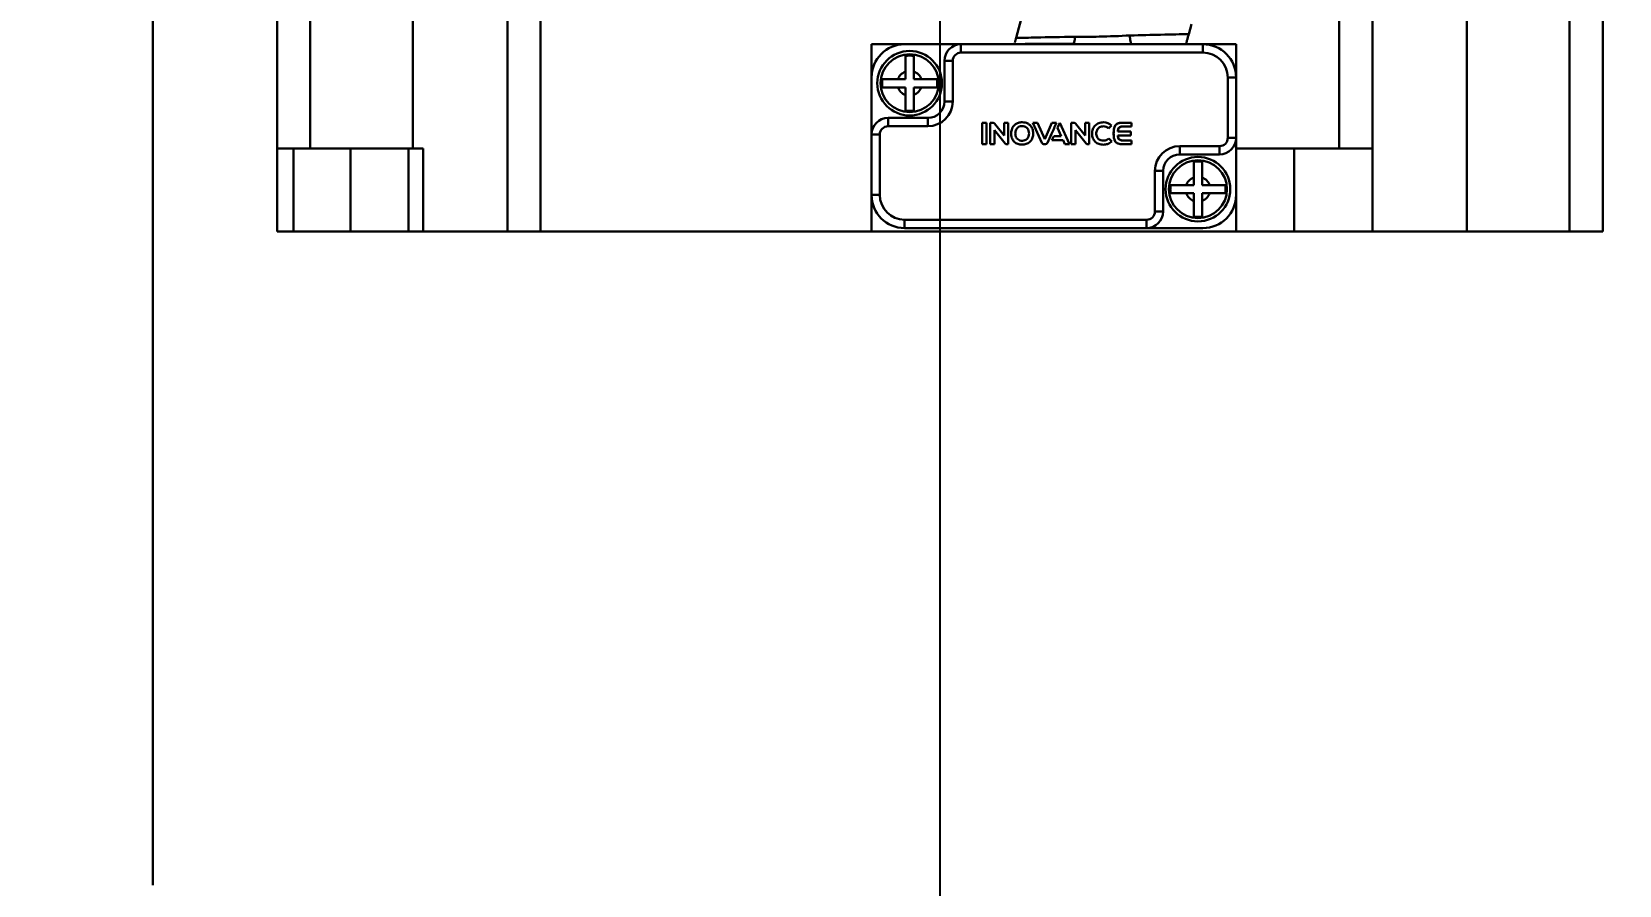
# Model space of a CAD drawing. Header units: millimetres. Extents: x -2601 to 21461, y 11492 to 21077.
# Drawn here: x 8073.8 to 8169.6, y 14957.5 to 15009.1 of the extents above; entities that cross this region are included whole.
import ezdxf

# ---------------------------------------------------------------- set-up
doc = ezdxf.new("R2010")
doc.units = ezdxf.units.MM
doc.header["$PDSIZE"] = -1
doc.styles.get("Standard").update_dxf_attribs({"font": ''})
doc.styles.get('Standard').set_extended_font_data('HYSWLongFangSong')
doc.dimstyles.new('ISO-25', dxfattribs={"dimscale": 25, "dimtxt": 3.5, "dimasz": 1.6, "dimexe": 1.25, "dimexo": 0.625, "dimtad": 1, "dimdec": 0, "dimzin": 9, "dimdsep": 46, "dimtxsty": 'Standard', "dimcen": 2.5, "dimadec": 0, "dimazin": 2, "dimtfac": 1, "dimtdec": 0, "dimtofl": 0, "dimtmove": 0, "dimatfit": 3, "dimfxl": 1, "dimarcsym": 0})

# ---------------------------------------------------------------- blocks, each defined once
blk = doc.blocks.new('*D19')
at = {"color": 0, "lineweight": -2}
for p, q in [((8128.608, 15343.901), (8128.608, 14572.923)), ((7775.141, 15052.622), (7775.141, 14572.923)), ((7815.141, 14604.173), (8088.608, 14604.173))]:
    blk.add_line(p, q, dxfattribs=at)
at = {"color": 0}
for points in [[(7815.141, 14610.84), (7815.141, 14597.506), (7775.141, 14604.173)], [(8088.608, 14610.84), (8088.608, 14597.506), (8128.608, 14604.173)]]:
    blk.add_solid(points, dxfattribs=at)
at = {"layer": 'Defpoints', "color": 0}
for p in [(8128.608, 15359.526), (7775.141, 15068.247), (8128.608, 14604.173)]:
    blk.add_point(p, dxfattribs=at)
at = {"color": 0, "insert": (7951.874, 14663.548), "char_height": 87.5, "attachment_point": 5}
blk.add_mtext('353', dxfattribs=at)
blk = doc.blocks.new('*D20')
at = {"color": 0, "lineweight": -2}
for p, q in [((8128.608, 15343.901), (8128.608, 14298.559)), ((7561.107, 14467.29), (7561.107, 14298.559)), ((7601.107, 14329.809), (8088.608, 14329.809))]:
    blk.add_line(p, q, dxfattribs=at)
at = {"color": 0}
for points in [[(7601.107, 14336.476), (7601.107, 14323.143), (7561.107, 14329.809)], [(8088.608, 14336.476), (8088.608, 14323.143), (8128.608, 14329.809)]]:
    blk.add_solid(points, dxfattribs=at)
at = {"layer": 'Defpoints', "color": 0}
for p in [(8128.608, 15359.526), (7561.107, 14482.915), (8128.608, 14329.809)]:
    blk.add_point(p, dxfattribs=at)
at = {"color": 0, "insert": (7844.857, 14389.184), "char_height": 87.5, "attachment_point": 5}
blk.add_mtext('568', dxfattribs=at)
blk = doc.blocks.new('*D21')
at = {"color": 0, "lineweight": -2}
for p, q in [((8128.608, 15343.901), (8128.608, 14457.045)), ((7716.929, 15275.614), (7716.929, 14457.045)), ((8088.608, 14488.295), (7756.929, 14488.295))]:
    blk.add_line(p, q, dxfattribs=at)
at = {"color": 0}
for points in [[(7756.929, 14494.962), (7756.929, 14481.628), (7716.929, 14488.295)], [(8088.608, 14494.962), (8088.608, 14481.628), (8128.608, 14488.295)]]:
    blk.add_solid(points, dxfattribs=at)
at = {"layer": 'Defpoints', "color": 0}
for p in [(8128.608, 15359.526), (7716.929, 15291.239), (7716.929, 14488.295)]:
    blk.add_point(p, dxfattribs=at)
at = {"color": 0, "insert": (7922.768, 14547.67), "char_height": 87.5, "attachment_point": 5}
blk.add_mtext('412', dxfattribs=at)
blk = doc.blocks.new('*D22')
at = {"color": 0, "lineweight": -2}
for p, q in [((8128.608, 15343.901), (8128.608, 14146.744)), ((6714.113, 15084.018), (6714.113, 14146.744)), ((8088.608, 14177.994), (6754.113, 14177.994))]:
    blk.add_line(p, q, dxfattribs=at)
at = {"color": 0}
for points in [[(6754.113, 14184.661), (6754.113, 14171.327), (6714.113, 14177.994)], [(8088.608, 14184.661), (8088.608, 14171.327), (8128.608, 14177.994)]]:
    blk.add_solid(points, dxfattribs=at)
at = {"layer": 'Defpoints', "color": 0}
for p in [(8128.608, 15359.526), (6714.113, 15099.643), (6714.113, 14177.994)]:
    blk.add_point(p, dxfattribs=at)
at = {"color": 0, "insert": (7421.36, 14237.369), "char_height": 87.5, "attachment_point": 5}
blk.add_mtext('1423', dxfattribs=at)
blk = doc.blocks.new('*D27')
at = {"color": 0, "lineweight": -2}
for p, q in [((8144.233, 15359.526), (8786.736, 15359.526)), ((8755.486, 15319.526), (8755.486, 14835.026)), ((8360.732, 14795.026), (8786.736, 14795.026))]:
    blk.add_line(p, q, dxfattribs=at)
at = {"color": 0}
for points in [[(8748.82, 15319.526), (8762.153, 15319.526), (8755.486, 15359.526)], [(8748.82, 14835.026), (8762.153, 14835.026), (8755.486, 14795.026)]]:
    blk.add_solid(points, dxfattribs=at)
at = {"layer": 'Defpoints', "color": 0}
for p in [(8128.608, 15359.526), (8345.107, 14795.026), (8755.486, 14795.026)]:
    blk.add_point(p, dxfattribs=at)
at = {"color": 0, "insert": (8696.111, 15077.276), "char_height": 87.5, "attachment_point": 5, "rotation": 90}
blk.add_mtext('564', dxfattribs=at)

msp = doc.modelspace()

# ---------------------------------------------------------------- linework, layer by layer
at = {"color": 161, "lineweight": 30, "true_color": 0x67adff}
for p, q in [((8081.108, 15022.526), (8081.108, 14957.526)), ((8088.608, 15002.026), (8088.608, 15016.026)), ((8090.608, 15016.026), (8090.608, 15002.026)), ((8096.807, 15002.026), (8096.807, 15016.026)), ((8102.508, 14997.026), (8102.508, 15016.026)), ((8104.507, 15016.026), (8104.507, 14997.026)), ((8152.708, 15002.026), (8152.708, 15016.026)), ((8154.707, 15016.026), (8154.707, 15002.026)), ((8160.407, 15016.026), (8160.407, 14997.026)), ((8166.608, 14997.026), (8166.608, 15016.026)), ((8168.608, 15016.026), (8168.608, 14997.026)), ((8133.208, 15008.709), (8134.125, 15012.131)), ((8143.784, 15009.543), (8143.623, 15008.942)), ((8124.482, 15008.326), (8126.481, 15008.326)), ((8124.482, 15006.326), (8124.482, 15008.326)), ((8129.882, 15008.326), (8126.481, 15008.326)), ((8129.882, 15008.326), (8129.882, 15007.826)), ((8129.882, 15008.326), (8136.616, 15008.326)), ((8140.216, 15008.326), (8136.616, 15008.326)), ((8140.216, 15008.326), (8144.482, 15008.326)), ((8144.482, 15008.326), (8146.481, 15008.326)), ((8144.482, 15007.826), (8144.482, 15008.326)), ((8146.481, 15008.326), (8146.481, 15006.326)), ((8129.382, 15007.326), (8128.882, 15007.326)), ((8128.882, 15004.876), (8128.882, 15007.326)), ((8129.382, 15007.326), (8129.382, 15004.876)), ((8144.482, 15007.826), (8129.882, 15007.826)), ((8124.482, 15006.326), (8124.482, 15002.876)), ((8125.134, 15006.226), (8125.485, 15006.226)), ((8126.074, 15006.226), (8126.532, 15006.226)), ((8126.532, 15006.683), (8126.532, 15006.226)), ((8127.032, 15006.683), (8127.032, 15006.226)), ((8127.032, 15006.226), (8127.489, 15006.226)), ((8145.982, 15002.676), (8145.982, 15006.326)), ((8146.481, 15006.326), (8145.982, 15006.326)), ((8146.481, 15006.326), (8146.481, 15002.676)), ((8125.032, 15005.976), (8125.115, 15005.976)), ((8126.074, 15005.726), (8126.532, 15005.726)), ((8126.532, 15004.328), (8126.532, 15005.726)), ((8127.489, 15005.726), (8127.032, 15005.726)), ((8127.032, 15005.726), (8127.032, 15004.328)), ((8128.532, 15005.976), (8128.448, 15005.976)), ((8128.882, 15004.876), (8129.382, 15004.876)), ((8125.482, 15003.876), (8125.482, 15003.376)), ((8125.482, 15003.876), (8127.881, 15003.876)), ((8127.881, 15003.376), (8125.482, 15003.376)), ((8127.881, 15003.376), (8127.881, 15003.876)), ((8131.166, 15003.592), (8131.166, 15002.291)), ((8131.422, 15003.592), (8131.166, 15003.592)), ((8131.422, 15002.291), (8131.422, 15003.592)), ((8131.792, 15003.591), (8131.652, 15003.591)), ((8131.652, 15003.591), (8131.652, 15002.29)), ((8131.904, 15003.536), (8132.478, 15002.81)), ((8132.737, 15003.593), (8132.478, 15003.593)), ((8132.478, 15003.593), (8132.478, 15002.81)), ((8132.737, 15002.29), (8132.737, 15003.593)), ((8134.508, 15003.592), (8134.218, 15003.592)), ((8134.765, 15002.375), (8134.218, 15003.592)), ((8134.508, 15003.592), (8134.933, 15002.598)), ((8134.933, 15002.598), (8135.358, 15003.592)), ((8135.648, 15003.592), (8135.358, 15003.592)), ((8135.713, 15003.29), (8135.848, 15003.592)), ((8135.937, 15002.776), (8135.713, 15003.29)), ((8135.848, 15003.592), (8136.432, 15002.291)), ((8136.68, 15003.591), (8136.539, 15003.591)), ((8136.539, 15003.591), (8136.539, 15002.29)), ((8136.792, 15003.536), (8137.366, 15002.81)), ((8137.624, 15003.593), (8137.366, 15003.593)), ((8137.366, 15003.593), (8137.366, 15002.81)), ((8137.624, 15002.29), (8137.624, 15003.593)), ((8138.966, 15003.415), (8138.792, 15003.248)), ((8139.673, 15003.592), (8140.166, 15003.591)), ((8139.679, 15003.365), (8140.166, 15003.365)), ((8140.166, 15003.365), (8140.166, 15003.591)), ((8140.166, 15003.591), (8140.166, 15003.365)), ((8124.982, 15002.876), (8124.482, 15002.876)), ((8124.482, 14999.226), (8124.482, 15002.876)), ((8124.982, 15002.876), (8124.982, 14999.226)), ((8131.166, 15002.291), (8131.422, 15002.291)), ((8131.652, 15002.29), (8131.911, 15002.29)), ((8131.911, 15002.29), (8131.911, 15003.141)), ((8132.555, 15002.33), (8131.911, 15003.141)), ((8132.635, 15002.29), (8132.737, 15002.29)), ((8134.973, 15002.292), (8134.893, 15002.292)), ((8135.373, 15002.533), (8135.482, 15002.776)), ((8135.373, 15002.533), (8136.041, 15002.533)), ((8135.937, 15002.776), (8135.482, 15002.776)), ((8136.15, 15002.291), (8136.041, 15002.533)), ((8136.15, 15002.291), (8136.432, 15002.291)), ((8136.539, 15002.29), (8136.798, 15002.29)), ((8136.798, 15002.29), (8136.798, 15003.141)), ((8137.443, 15002.33), (8136.798, 15003.141)), ((8137.523, 15002.29), (8137.624, 15002.29)), ((8138.805, 15002.641), (8138.982, 15002.463)), ((8140.123, 15003.063), (8139.345, 15003.063)), ((8139.345, 15002.82), (8140.123, 15002.82)), ((8139.673, 15002.291), (8140.166, 15002.291)), ((8140.166, 15002.518), (8139.679, 15002.518)), ((8140.123, 15002.82), (8140.123, 15003.063)), ((8140.166, 15002.291), (8140.166, 15002.518)), ((8145.982, 15002.676), (8146.481, 15002.676)), ((8146.481, 14999.226), (8146.481, 15002.676)), ((8088.608, 15002.026), (8090.608, 15002.026)), ((8088.608, 14997.026), (8088.608, 15002.026)), ((8089.608, 15002.026), (8089.608, 14997.026)), ((8096.807, 15002.026), (8090.608, 15002.026)), ((8093.035, 14997.026), (8093.035, 15002.026)), ((8096.535, 14997.026), (8096.535, 15002.026)), ((8096.807, 15002.026), (8097.426, 15002.026)), ((8097.426, 14997.026), (8097.426, 15002.026)), ((8143.082, 15002.176), (8145.482, 15002.176)), ((8143.082, 15002.176), (8143.082, 15001.676)), ((8145.482, 15001.676), (8143.082, 15001.676)), ((8145.482, 15001.676), (8145.482, 15002.176)), ((8152.708, 15002.026), (8146.481, 15002.026)), ((8149.981, 15002.026), (8149.981, 14997.026)), ((8152.708, 15002.026), (8154.707, 15002.026)), ((8154.707, 14997.026), (8154.707, 15002.026)), ((8141.581, 14998.226), (8141.581, 15000.676)), ((8142.082, 15000.676), (8141.581, 15000.676)), ((8142.082, 15000.676), (8142.082, 14998.226)), ((8142.432, 14999.576), (8142.515, 14999.576)), ((8143.475, 14999.826), (8143.932, 14999.826)), ((8143.932, 15000.283), (8143.932, 14999.826)), ((8144.432, 15000.283), (8144.432, 14999.826)), ((8144.432, 14999.826), (8144.889, 14999.826)), ((8145.932, 14999.576), (8145.848, 14999.576)), ((8124.482, 14997.026), (8124.482, 14999.226)), ((8124.482, 14999.226), (8124.982, 14999.226)), ((8143.475, 14999.326), (8143.932, 14999.326)), ((8143.932, 14998.868), (8143.932, 14999.326)), ((8144.432, 14999.326), (8144.432, 14998.752)), ((8144.89, 14999.326), (8144.432, 14999.326)), ((8145.829, 14999.326), (8145.478, 14999.326)), ((8146.481, 14999.226), (8146.481, 14997.026)), ((8126.481, 14997.726), (8141.082, 14997.726)), ((8126.481, 14997.726), (8126.481, 14997.226)), ((8141.082, 14997.226), (8141.082, 14997.726)), ((8141.581, 14998.226), (8142.082, 14998.226)), ((8088.608, 14997.026), (8089.608, 14997.026)), ((8089.608, 14997.026), (8093.035, 14997.026)), ((8093.035, 14997.026), (8096.535, 14997.026)), ((8096.535, 14997.026), (8097.426, 14997.026)), ((8097.426, 14997.026), (8102.508, 14997.026)), ((8102.508, 14997.026), (8104.507, 14997.026)), ((8124.482, 14997.026), (8104.507, 14997.026)), ((8146.481, 14997.026), (8124.482, 14997.026)), ((8141.082, 14997.226), (8126.481, 14997.226)), ((8141.082, 14997.226), (8144.482, 14997.226)), ((8146.481, 14997.026), (8149.981, 14997.026)), ((8154.707, 14997.026), (8149.981, 14997.026)), ((8154.707, 14997.026), (8160.407, 14997.026)), ((8166.608, 14997.026), (8160.407, 14997.026)), ((8166.608, 14997.026), (8168.608, 14997.026))]:
    msp.add_line(p, q, dxfattribs=at)
for centre, radius, start, end in [((8126.482, 15006.326), 2, 90, 180), ((8129.882, 15007.326), 1, 90, 180), ((8144.482, 15006.326), 2, 360, 90), ((8126.782, 15005.976), 1.95, 0, 180), ((8126.782, 15005.976), 1.75, 90, 180), ((8126.782, 15005.976), 1.667, 81.37324, 98.62697), ((8126.782, 15005.976), 1.75, 0, 90), ((8129.882, 15007.326), 0.5, 90, 180), ((8144.482, 15006.326), 1.5, 0, 90), ((8126.782, 15005.976), 1.667, 171.37224, 180), ((8126.782, 15005.976), 0.75, 19.47144, 70.52837), ((8126.782, 15005.976), 1.667, 0, 8.62781), ((8126.782, 15005.976), 1.95, 180, 0), ((8126.782, 15005.976), 1.75, 180, 270), ((8126.782, 15005.976), 1.667, 180, 188.62781), ((8126.782, 15005.976), 0.75, 199.46853, 250.53059), ((8126.782, 15005.976), 1.75, 270, 0), ((8126.782, 15005.976), 1.667, 351.37224, 0), ((8126.782, 15005.976), 1.667, 261.37261, 278.62697), ((8127.882, 15004.876), 1.5, 270, 0), ((8127.882, 15004.876), 1, 270, 0), ((8125.482, 15002.876), 1, 90, 180), ((8125.482, 15002.876), 0.5, 90, 180), ((8138.483, 15002.948), 0.671, 44.04996, 90.06635), ((8134.973, 15002.432), 0.14, 269.99605, 335.777), ((8145.482, 15002.676), 0.5, 270, 0), ((8145.482, 15002.676), 1, 270, 0), ((8143.082, 15000.676), 1.5, 90, 180), ((8143.082, 15000.676), 1, 90, 180), ((8144.182, 14999.576), 1.95, 0, 180), ((8144.182, 14999.576), 1.75, 90, 180), ((8144.182, 14999.576), 1.75, 0, 90), ((8144.182, 14999.576), 1.667, 81.37324, 98.62697), ((8144.182, 14999.576), 1.95, 180, 0), ((8144.182, 14999.576), 1.75, 180, 270), ((8144.182, 14999.576), 1.667, 171.37224, 180), ((8144.182, 14999.576), 1.667, 180, 188.62776), ((8144.182, 14999.576), 1.75, 270, 0), ((8144.182, 14999.576), 0.75, 19.47144, 70.52837), ((8144.182, 14999.576), 1.667, 360, 8.62781), ((8144.182, 14999.576), 1.667, 351.37217, 360), ((8126.482, 14999.226), 2, 180, 270), ((8126.482, 14999.226), 1.5, 180, 270), ((8144.182, 14999.576), 0.75, 199.46853, 250.53059), ((8144.482, 14999.226), 2, 270, 0), ((8141.082, 14998.226), 0.5, 270, 0), ((8141.082, 14998.226), 1, 270, 0), ((8144.182, 14999.576), 1.667, 261.37324, 278.62739)]:
    msp.add_arc(centre, radius, start, end, dxfattribs=at)
for points, knots in [([(8133.117, 15008.344), (8133.255, 15008.345), (8133.608, 15008.345), (8134.424, 15008.348), (8135.473, 15008.352), (8136.267, 15008.356), (8136.664, 15008.358)], [0, 0, 0, 0, 0.178291, 0.452631, 0.726561, 1, 1, 1, 1]), ([(8133.208, 15008.709), (8133.203, 15008.689), (8133.191, 15008.646), (8133.174, 15008.584), (8133.158, 15008.523), (8133.143, 15008.467), (8133.137, 15008.443), (8133.133, 15008.43)], [0, 0, 0, 0, 0.154715, 0.321449, 0.52146, 0.765694, 1, 1, 1, 1]), ([(8136.754, 15008.788), (8135.925, 15008.77), (8134.443, 15008.737), (8133.586, 15008.718), (8133.208, 15008.709)], [0, 0, 0, 0, 0.559767, 1, 1, 1, 1]), ([(8136.754, 15008.788), (8136.751, 15008.73), (8136.745, 15008.609), (8136.714, 15008.454), (8136.668, 15008.346), (8136.633, 15008.332), (8136.616, 15008.326)], [0, 0, 0, 0, 0.235687, 0.492291, 0.753598, 1, 1, 1, 1]), ([(8140.077, 15008.863), (8139.455, 15008.831), (8138.345, 15008.775), (8137.241, 15008.784), (8136.754, 15008.788)], [0, 0, 0, 0, 0.55973, 1, 1, 1, 1]), ([(8143.623, 15008.942), (8143.12, 15008.931), (8142.219, 15008.911), (8140.733, 15008.877), (8140.077, 15008.863)], [0, 0, 0, 0, 0.558637, 1, 1, 1, 1]), ([(8140.077, 15008.863), (8140.078, 15008.798), (8140.079, 15008.699), (8140.094, 15008.575), (8140.111, 15008.487), (8140.135, 15008.415), (8140.16, 15008.363), (8140.188, 15008.331), (8140.207, 15008.327), (8140.216, 15008.326)], [0, 0, 0, 0, 0.232571, 0.359997, 0.49164, 0.624405, 0.754769, 0.88081, 1, 1, 1, 1]), ([(8143.458, 15008.326), (8143.464, 15008.347), (8143.474, 15008.384), (8143.524, 15008.569), (8143.567, 15008.733), (8143.601, 15008.859), (8143.616, 15008.916), (8143.623, 15008.942)], [0, 0, 0, 0, 0.404907, 0.689831, 0.8775, 0.942615, 1, 1, 1, 1]), ([(8126.532, 15007.623), (8126.532, 15007.576), (8126.532, 15007.482), (8126.532, 15007.254), (8126.532, 15006.982), (8126.532, 15006.783), (8126.532, 15006.683)], [0, 0, 0, 0, 0.247598, 0.494608, 0.745778, 1, 1, 1, 1]), ([(8127.032, 15006.683), (8127.032, 15006.783), (8127.032, 15006.983), (8127.032, 15007.256), (8127.032, 15007.483), (8127.032, 15007.577), (8127.032, 15007.623)], [0, 0, 0, 0, 0.254845, 0.50715, 0.755446, 1, 1, 1, 1]), ([(8126.075, 15006.226), (8125.988, 15006.226), (8125.788, 15006.226), (8125.517, 15006.225), (8125.278, 15006.226), (8125.184, 15006.226), (8125.134, 15006.226)], [0, 0, 0, 0, 0.221607, 0.506901, 0.739052, 1, 1, 1, 1]), ([(8126.532, 15006.683), (8126.418, 15006.625), (8126.214, 15006.521), (8126.117, 15006.316), (8126.075, 15006.226)], [0, 0, 0, 0, 0.55921, 1, 1, 1, 1]), ([(8128.429, 15006.226), (8128.382, 15006.226), (8128.288, 15006.226), (8128.06, 15006.226), (8127.788, 15006.226), (8127.589, 15006.226), (8127.489, 15006.226)], [0, 0, 0, 0, 0.24755, 0.494447, 0.745679, 1, 1, 1, 1]), ([(8125.134, 15005.726), (8125.181, 15005.726), (8125.275, 15005.726), (8125.503, 15005.726), (8125.775, 15005.726), (8125.974, 15005.726), (8126.074, 15005.726)], [0, 0, 0, 0, 0.247649, 0.4946459, 0.7459786, 1, 1, 1, 1]), ([(8126.532, 15005.268), (8126.532, 15005.181), (8126.532, 15004.982), (8126.532, 15004.711), (8126.532, 15004.472), (8126.532, 15004.378), (8126.532, 15004.328)], [0, 0, 0, 0, 0.221623, 0.506924, 0.739099, 1, 1, 1, 1]), ([(8127.032, 15005.268), (8127.146, 15005.326), (8127.349, 15005.43), (8127.446, 15005.635), (8127.489, 15005.726)], [0, 0, 0, 0, 0.55921, 1, 1, 1, 1]), ([(8127.032, 15004.328), (8127.032, 15004.378), (8127.032, 15004.473), (8127.032, 15004.713), (8127.032, 15004.983), (8127.032, 15005.181), (8127.032, 15005.268)], [0, 0, 0, 0, 0.261953, 0.494706, 0.779104, 1, 1, 1, 1]), ([(8127.489, 15005.726), (8127.589, 15005.726), (8127.789, 15005.726), (8128.061, 15005.726), (8128.289, 15005.726), (8128.383, 15005.726), (8128.429, 15005.726)], [0, 0, 0, 0, 0.254722, 0.507026, 0.755027, 1, 1, 1, 1]), ([(8131.792, 15003.591), (8131.805, 15003.59), (8131.829, 15003.588), (8131.869, 15003.572), (8131.891, 15003.55), (8131.904, 15003.536)], [0, 0, 0, 0, 0.2889, 0.567145, 1, 1, 1, 1]), ([(8133.634, 15002.266), (8133.543, 15002.267), (8133.37, 15002.268), (8133.135, 15002.384), (8132.972, 15002.579), (8132.896, 15002.831), (8132.906, 15003.104), (8133.003, 15003.34), (8133.16, 15003.504), (8133.349, 15003.603), (8133.495, 15003.614), (8133.573, 15003.62)], [0, 0, 0, 0, 0.123686, 0.235275, 0.34605, 0.462644, 0.587446, 0.714753, 0.801403, 0.893935, 1, 1, 1, 1]), ([(8133.281, 15003.27), (8133.256, 15003.24), (8133.207, 15003.178), (8133.153, 15003.021), (8133.155, 15002.846), (8133.217, 15002.683), (8133.305, 15002.578), (8133.44, 15002.509), (8133.594, 15002.495), (8133.738, 15002.522), (8133.852, 15002.587), (8133.898, 15002.653), (8133.921, 15002.685)], [0, 0, 0, 0, 0.07951, 0.162707, 0.339416, 0.429792, 0.520543, 0.618215, 0.735726, 0.834749, 0.919963, 1, 1, 1, 1]), ([(8133.921, 15002.685), (8133.944, 15002.739), (8133.989, 15002.845), (8133.988, 15003.018), (8133.943, 15003.174), (8133.849, 15003.299), (8133.712, 15003.374), (8133.557, 15003.39), (8133.399, 15003.365), (8133.319, 15003.301), (8133.281, 15003.27)], [0, 0, 0, 0, 0.137376, 0.27312, 0.399977, 0.518502, 0.63383, 0.760497, 0.884119, 1, 1, 1, 1]), ([(8133.573, 15003.62), (8133.634, 15003.616), (8133.752, 15003.609), (8133.917, 15003.544), (8134.078, 15003.424), (8134.205, 15003.223), (8134.255, 15002.958), (8134.216, 15002.694), (8134.093, 15002.466), (8133.887, 15002.306), (8133.72, 15002.28), (8133.634, 15002.266)], [0, 0, 0, 0, 0.088391, 0.171425, 0.252807, 0.377167, 0.50714, 0.636675, 0.75793, 0.875152, 1, 1, 1, 1]), ([(8133.634, 15002.266), (8133.72, 15002.28), (8133.887, 15002.306), (8134.093, 15002.466), (8134.216, 15002.694), (8134.255, 15002.958), (8134.205, 15003.223), (8134.078, 15003.424), (8133.917, 15003.544), (8133.752, 15003.609), (8133.634, 15003.616), (8133.573, 15003.62)], [0, 0, 0, 0, 0.124848, 0.24207, 0.363325, 0.49286, 0.622833, 0.747193, 0.828575, 0.911609, 1, 1, 1, 1]), ([(8135.648, 15003.592), (8135.546, 15003.365), (8135.363, 15002.959), (8135.181, 15002.553), (8135.101, 15002.374)], [0, 0, 0, 0, 0.559994, 1, 1, 1, 1]), ([(8136.68, 15003.591), (8136.692, 15003.59), (8136.717, 15003.588), (8136.757, 15003.572), (8136.779, 15003.55), (8136.792, 15003.536)], [0, 0, 0, 0, 0.288882, 0.56702, 1, 1, 1, 1]), ([(8138.482, 15002.264), (8138.387, 15002.271), (8138.206, 15002.285), (8137.972, 15002.429), (8137.827, 15002.655), (8137.777, 15002.927), (8137.822, 15003.203), (8137.966, 15003.439), (8138.202, 15003.595), (8138.386, 15003.611), (8138.482, 15003.62)], [0, 0, 0, 0, 0.130992, 0.248647, 0.366729, 0.493671, 0.623379, 0.74679, 0.868299, 1, 1, 1, 1]), ([(8138.482, 15003.62), (8138.386, 15003.611), (8138.202, 15003.595), (8137.966, 15003.439), (8137.822, 15003.203), (8137.777, 15002.927), (8137.827, 15002.655), (8137.972, 15002.429), (8138.206, 15002.285), (8138.387, 15002.271), (8138.482, 15002.264)], [0, 0, 0, 0, 0.131701, 0.25321, 0.376621, 0.506329, 0.633271, 0.751353, 0.869008, 1, 1, 1, 1]), ([(8138.482, 15003.372), (8138.44, 15003.37), (8138.358, 15003.365), (8138.246, 15003.32), (8138.154, 15003.246), (8138.089, 15003.148), (8138.052, 15003.032), (8138.044, 15002.907), (8138.065, 15002.781), (8138.12, 15002.666), (8138.21, 15002.576), (8138.334, 15002.517), (8138.43, 15002.511), (8138.482, 15002.508)], [0, 0, 0, 0, 0.092078, 0.177169, 0.259479, 0.343367, 0.430601, 0.521332, 0.614259, 0.707651, 0.792981, 0.88712, 1, 1, 1, 1]), ([(8138.792, 15003.248), (8138.742, 15003.288), (8138.65, 15003.359), (8138.534, 15003.368), (8138.482, 15003.372)], [0, 0, 0, 0, 0.549278, 1, 1, 1, 1]), ([(8139.094, 15002.942), (8139.096, 15003.02), (8139.098, 15003.16), (8139.14, 15003.349), (8139.23, 15003.48), (8139.355, 15003.552), (8139.503, 15003.588), (8139.613, 15003.591), (8139.673, 15003.592)], [0, 0, 0, 0, 0.229377, 0.408715, 0.559148, 0.680466, 0.822835, 1, 1, 1, 1]), ([(8139.673, 15003.592), (8139.576, 15003.589), (8139.442, 15003.585), (8139.287, 15003.517), (8139.206, 15003.447), (8139.15, 15003.353), (8139.098, 15003.184), (8139.096, 15003.043), (8139.094, 15002.942)], [0, 0, 0, 0, 0.279912, 0.388371, 0.487572, 0.588982, 0.70513, 1, 1, 1, 1]), ([(8139.679, 15003.365), (8139.642, 15003.364), (8139.574, 15003.362), (8139.481, 15003.337), (8139.402, 15003.281), (8139.356, 15003.182), (8139.349, 15003.105), (8139.345, 15003.063)], [0, 0, 0, 0, 0.21309, 0.391689, 0.552607, 0.756676, 1, 1, 1, 1]), ([(8139.345, 15003.063), (8139.348, 15003.099), (8139.354, 15003.166), (8139.388, 15003.257), (8139.455, 15003.327), (8139.559, 15003.361), (8139.636, 15003.364), (8139.679, 15003.365)], [0, 0, 0, 0, 0.20911, 0.389367, 0.550214, 0.753445, 1, 1, 1, 1]), ([(8139.673, 15003.592), (8139.765, 15003.592), (8139.929, 15003.592), (8140.094, 15003.591), (8140.166, 15003.591)], [0, 0, 0, 0, 0.560502, 1, 1, 1, 1]), ([(8132.635, 15002.29), (8132.626, 15002.291), (8132.609, 15002.292), (8132.58, 15002.304), (8132.564, 15002.32), (8132.555, 15002.33)], [0, 0, 0, 0, 0.287671, 0.568098, 1, 1, 1, 1]), ([(8134.893, 15002.292), (8134.877, 15002.293), (8134.847, 15002.296), (8134.798, 15002.322), (8134.777, 15002.355), (8134.765, 15002.375)], [0, 0, 0, 0, 0.2891779, 0.5686829, 1, 1, 1, 1]), ([(8137.523, 15002.29), (8137.514, 15002.291), (8137.496, 15002.292), (8137.467, 15002.305), (8137.452, 15002.32), (8137.443, 15002.33)], [0, 0, 0, 0, 0.2927328, 0.5684262, 1, 1, 1, 1]), ([(8138.482, 15002.508), (8138.551, 15002.516), (8138.672, 15002.53), (8138.765, 15002.608), (8138.805, 15002.641)], [0, 0, 0, 0, 0.566519, 1, 1, 1, 1]), ([(8138.982, 15002.463), (8138.901, 15002.399), (8138.753, 15002.283), (8138.567, 15002.27), (8138.482, 15002.264)], [0, 0, 0, 0, 0.546928, 1, 1, 1, 1]), ([(8139.673, 15002.291), (8139.615, 15002.292), (8139.51, 15002.295), (8139.367, 15002.327), (8139.254, 15002.386), (8139.156, 15002.499), (8139.098, 15002.693), (8139.096, 15002.851), (8139.094, 15002.942)], [0, 0, 0, 0, 0.169662, 0.308056, 0.425198, 0.536095, 0.735402, 1, 1, 1, 1]), ([(8139.094, 15002.942), (8139.096, 15002.863), (8139.098, 15002.723), (8139.14, 15002.534), (8139.23, 15002.403), (8139.355, 15002.331), (8139.503, 15002.295), (8139.613, 15002.292), (8139.673, 15002.291)], [0, 0, 0, 0, 0.22942, 0.408774, 0.559196, 0.680492, 0.822851, 1, 1, 1, 1]), ([(8139.345, 15002.82), (8139.348, 15002.784), (8139.354, 15002.717), (8139.388, 15002.626), (8139.455, 15002.557), (8139.558, 15002.521), (8139.636, 15002.519), (8139.679, 15002.518)], [0, 0, 0, 0, 0.208376, 0.388738, 0.549801, 0.752375, 1, 1, 1, 1]), ([(8139.679, 15002.518), (8139.642, 15002.519), (8139.574, 15002.521), (8139.48, 15002.546), (8139.402, 15002.602), (8139.356, 15002.702), (8139.349, 15002.778), (8139.345, 15002.82)], [0, 0, 0, 0, 0.213136, 0.392682, 0.553801, 0.757485, 1, 1, 1, 1]), ([(8143.932, 15001.223), (8143.932, 15001.176), (8143.932, 15001.082), (8143.932, 15000.854), (8143.932, 15000.582), (8143.932, 15000.383), (8143.932, 15000.283)], [0, 0, 0, 0, 0.247599, 0.494629, 0.745777, 1, 1, 1, 1]), ([(8144.432, 15000.283), (8144.432, 15000.383), (8144.432, 15000.583), (8144.432, 15000.856), (8144.432, 15001.083), (8144.432, 15001.177), (8144.432, 15001.223)], [0, 0, 0, 0, 0.25484, 0.50714, 0.75545, 1, 1, 1, 1]), ([(8143.475, 14999.826), (8143.374, 14999.826), (8143.174, 14999.826), (8142.902, 14999.826), (8142.674, 14999.826), (8142.58, 14999.826), (8142.534, 14999.826)], [0, 0, 0, 0, 0.2547766, 0.5071352, 0.7551901, 1, 1, 1, 1]), ([(8143.932, 15000.283), (8143.818, 15000.225), (8143.615, 15000.121), (8143.517, 14999.916), (8143.475, 14999.826)], [0, 0, 0, 0, 0.558983, 1, 1, 1, 1]), ([(8145.829, 14999.826), (8145.782, 14999.826), (8145.688, 14999.826), (8145.46, 14999.826), (8145.188, 14999.826), (8144.989, 14999.826), (8144.889, 14999.826)], [0, 0, 0, 0, 0.247649, 0.4946459, 0.7459786, 1, 1, 1, 1]), ([(8142.534, 14999.326), (8142.581, 14999.326), (8142.675, 14999.326), (8142.904, 14999.326), (8143.175, 14999.326), (8143.374, 14999.326), (8143.475, 14999.326)], [0, 0, 0, 0, 0.247641, 0.49463, 0.745585, 1, 1, 1, 1]), ([(8143.932, 14998.868), (8143.932, 14998.768), (8143.932, 14998.568), (8143.932, 14998.295), (8143.932, 14998.068), (8143.932, 14997.974), (8143.932, 14997.928)], [0, 0, 0, 0, 0.2548049, 0.5070975, 0.7554223, 1, 1, 1, 1]), ([(8144.432, 14997.928), (8144.432, 14997.978), (8144.432, 14998.073), (8144.431, 14998.313), (8144.432, 14998.583), (8144.432, 14998.781), (8144.432, 14998.868)], [0, 0, 0, 0, 0.261954, 0.494707, 0.779128, 1, 1, 1, 1]), ([(8144.432, 14998.868), (8144.545, 14998.926), (8144.749, 14999.03), (8144.846, 14999.235), (8144.889, 14999.326)], [0, 0, 0, 0, 0.559016, 1, 1, 1, 1]), ([(8144.889, 14999.326), (8144.976, 14999.325), (8145.175, 14999.325), (8145.446, 14999.326), (8145.685, 14999.325), (8145.779, 14999.326), (8145.829, 14999.326)], [0, 0, 0, 0, 0.221279, 0.507042, 0.738964, 1, 1, 1, 1])]:
    msp.add_open_spline(points, degree=3, knots=knots, dxfattribs=at)

# ---------------------------------------------------------------- dimensions: what is measured, and where the dimension line sits
dim = msp.add_linear_dim(base=(6714.113, 14177.994), p1=(8128.608, 15359.526), p2=(6714.113, 15099.643), text='1423', dimstyle='ISO-25')
dim.commit()
dim.dimension.update_dxf_attribs({"geometry": '*D22', "text_midpoint": (7421.36, 14237.369)})
dim = msp.add_linear_dim(base=(8128.608, 14329.809), p1=(7561.107, 14482.915), p2=(8128.608, 15359.526), dimstyle='ISO-25')
dim.commit()
dim.dimension.update_dxf_attribs({"geometry": '*D20', "text_midpoint": (7844.857, 14329.809), "dimtype": 160})
for base, p1, p2, picture, middle in [((7716.929, 14488.295), (8128.608, 15359.526), (7716.929, 15291.239), '*D21', (7922.768, 14547.67)), ((8128.608, 14604.173), (7775.141, 15068.247), (8128.608, 15359.526), '*D19', (7951.874, 14663.548))]:
    dim = msp.add_linear_dim(base=base, p1=p1, p2=p2, dimstyle='ISO-25')
    dim.commit()
    dim.dimension.update_dxf_attribs({"geometry": picture, "text_midpoint": middle})
dim = msp.add_linear_dim(base=(8755.486473, 14795.025541), p1=(8128.607568, 15359.52554), p2=(8345.107487, 14795.025541), angle=90, dimstyle='ISO-25')
dim.commit()
dim.dimension.update_dxf_attribs({"geometry": '*D27', "text_midpoint": (8755.486473, 15077.27554), "dimtype": 160})

doc.saveas('drawing.dxf')
